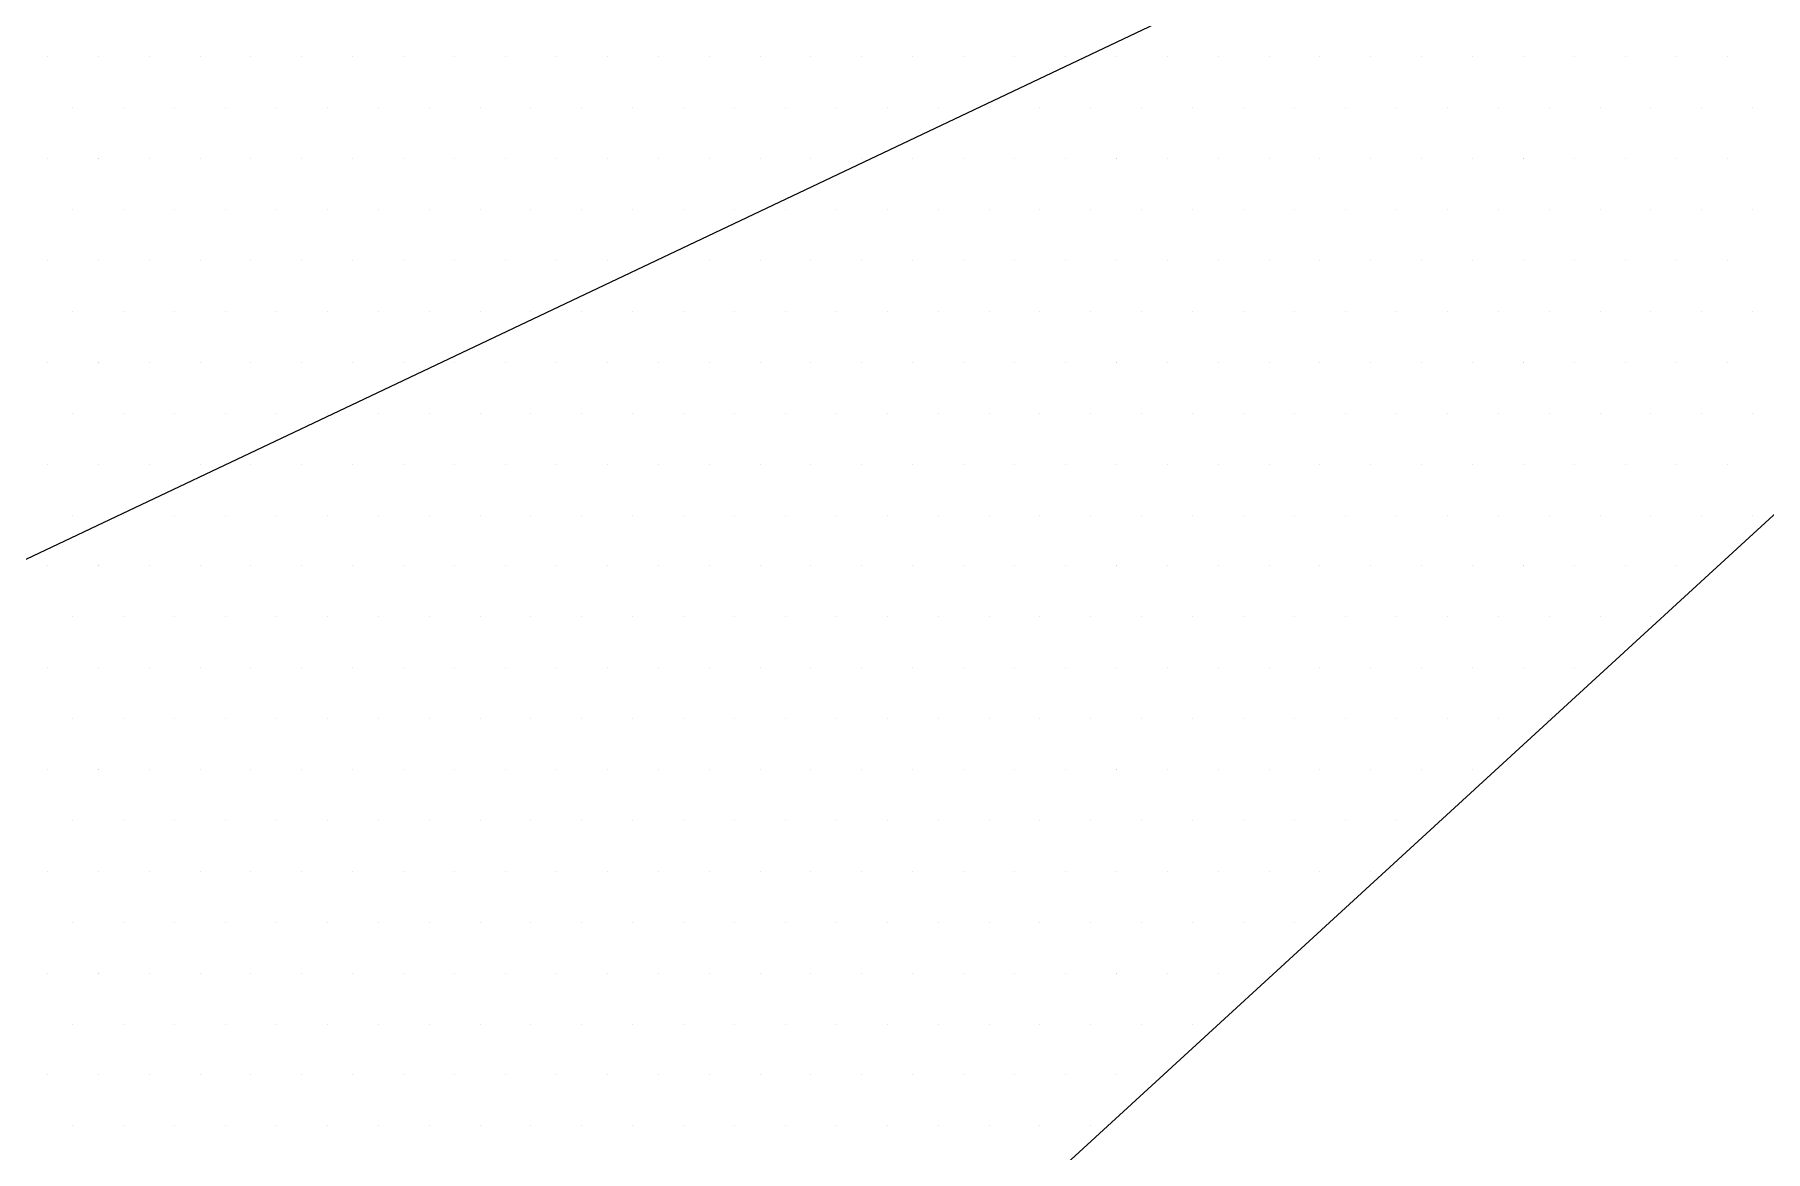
# Model space of a CAD drawing. Extents: x -427 to 62994, y 410 to 109394.
# Drawn here: x -39.5943 to -39.4594, y 609.5698 to 609.6569 of the extents above; entities that cross this region are included whole.
import ezdxf

# ---------------------------------------------------------------- set-up
doc = ezdxf.new("R2010")
doc.units = 0
doc.header["$MEASUREMENT"] = 0
doc.layers.add('LIN010CO', color=2, linetype='Continuous')

# ---------------------------------------------------------------- blocks, each defined once
blk = doc.blocks.new('*X43')
at = {"color": 0}
for p, q in [((259.40385, 627.9261), (259.40385, 627.9261)), ((259.4102, 627.9261), (259.4102, 627.9261)), ((259.41655, 627.9261), (259.41655, 627.9261)), ((259.4229, 627.9261), (259.4229, 627.9261)), ((259.42925, 627.9261), (259.42925, 627.9261)), ((259.4356, 627.9261), (259.4356, 627.9261)), ((259.44195, 627.9261), (259.44195, 627.9261)), ((259.4483, 627.9261), (259.4483, 627.9261)), ((259.45465, 627.9261), (259.45465, 627.9261)), ((259.461, 627.9261), (259.461, 627.9261)), ((259.46735, 627.9261), (259.46735, 627.9261)), ((259.4737, 627.9261), (259.4737, 627.9261)), ((259.48005, 627.9261), (259.48005, 627.9261)), ((259.4864, 627.9261), (259.4864, 627.9261)), ((259.49275, 627.9261), (259.49275, 627.9261)), ((259.4991, 627.9261), (259.4991, 627.9261)), ((259.50545, 627.9261), (259.50545, 627.9261)), ((259.400675, 627.91975), (259.400675, 627.91975)), ((259.407025, 627.91975), (259.407025, 627.91975)), ((259.413375, 627.91975), (259.413375, 627.91975)), ((259.419725, 627.91975), (259.419725, 627.91975)), ((259.426075, 627.91975), (259.426075, 627.91975)), ((259.432425, 627.91975), (259.432425, 627.91975)), ((259.438775, 627.91975), (259.438775, 627.91975)), ((259.445125, 627.91975), (259.445125, 627.91975)), ((259.451475, 627.91975), (259.451475, 627.91975)), ((259.457825, 627.91975), (259.457825, 627.91975)), ((259.464175, 627.91975), (259.464175, 627.91975)), ((259.470525, 627.91975), (259.470525, 627.91975)), ((259.476875, 627.91975), (259.476875, 627.91975)), ((259.483225, 627.91975), (259.483225, 627.91975)), ((259.489575, 627.91975), (259.489575, 627.91975)), ((259.495925, 627.91975), (259.495925, 627.91975)), ((259.502275, 627.91975), (259.502275, 627.91975)), ((259.40385, 627.9134), (259.40385, 627.9134)), ((259.4102, 627.9134), (259.4102, 627.9134)), ((259.41655, 627.9134), (259.41655, 627.9134)), ((259.4229, 627.9134), (259.4229, 627.9134)), ((259.42925, 627.9134), (259.42925, 627.9134)), ((259.4356, 627.9134), (259.4356, 627.9134)), ((259.44195, 627.9134), (259.44195, 627.9134)), ((259.4483, 627.9134), (259.4483, 627.9134)), ((259.45465, 627.9134), (259.45465, 627.9134)), ((259.461, 627.9134), (259.461, 627.9134)), ((259.46735, 627.9134), (259.46735, 627.9134)), ((259.4737, 627.9134), (259.4737, 627.9134)), ((259.48005, 627.9134), (259.48005, 627.9134)), ((259.4864, 627.9134), (259.4864, 627.9134)), ((259.49275, 627.9134), (259.49275, 627.9134)), ((259.4991, 627.9134), (259.4991, 627.9134)), ((259.50545, 627.9134), (259.50545, 627.9134)), ((259.400675, 627.90705), (259.400675, 627.90705)), ((259.407025, 627.90705), (259.407025, 627.90705)), ((259.413375, 627.90705), (259.413375, 627.90705)), ((259.419725, 627.90705), (259.419725, 627.90705)), ((259.426075, 627.90705), (259.426075, 627.90705)), ((259.432425, 627.90705), (259.432425, 627.90705)), ((259.438775, 627.90705), (259.438775, 627.90705)), ((259.445125, 627.90705), (259.445125, 627.90705)), ((259.451475, 627.90705), (259.451475, 627.90705)), ((259.457825, 627.90705), (259.457825, 627.90705)), ((259.464175, 627.90705), (259.464175, 627.90705)), ((259.470525, 627.90705), (259.470525, 627.90705)), ((259.476875, 627.90705), (259.476875, 627.90705)), ((259.483225, 627.90705), (259.483225, 627.90705)), ((259.489575, 627.90705), (259.489575, 627.90705)), ((259.495925, 627.90705), (259.495925, 627.90705)), ((259.502275, 627.90705), (259.502275, 627.90705)), ((259.40385, 627.9007), (259.40385, 627.9007)), ((259.4102, 627.9007), (259.4102, 627.9007)), ((259.41655, 627.9007), (259.41655, 627.9007)), ((259.4229, 627.9007), (259.4229, 627.9007)), ((259.42925, 627.9007), (259.42925, 627.9007)), ((259.4356, 627.9007), (259.4356, 627.9007)), ((259.44195, 627.9007), (259.44195, 627.9007)), ((259.4483, 627.9007), (259.4483, 627.9007)), ((259.45465, 627.9007), (259.45465, 627.9007)), ((259.461, 627.9007), (259.461, 627.9007)), ((259.46735, 627.9007), (259.46735, 627.9007)), ((259.4737, 627.9007), (259.4737, 627.9007)), ((259.48005, 627.9007), (259.48005, 627.9007)), ((259.4864, 627.9007), (259.4864, 627.9007)), ((259.49275, 627.9007), (259.49275, 627.9007)), ((259.4991, 627.9007), (259.4991, 627.9007)), ((259.50545, 627.9007), (259.50545, 627.9007)), ((259.407025, 627.89435), (259.407025, 627.89435)), ((259.413375, 627.89435), (259.413375, 627.89435)), ((259.419725, 627.89435), (259.419725, 627.89435)), ((259.426075, 627.89435), (259.426075, 627.89435)), ((259.432425, 627.89435), (259.432425, 627.89435)), ((259.438775, 627.89435), (259.438775, 627.89435)), ((259.445125, 627.89435), (259.445125, 627.89435)), ((259.451475, 627.89435), (259.451475, 627.89435)), ((259.457825, 627.89435), (259.457825, 627.89435)), ((259.464175, 627.89435), (259.464175, 627.89435)), ((259.470525, 627.89435), (259.470525, 627.89435)), ((259.476875, 627.89435), (259.476875, 627.89435)), ((259.483225, 627.89435), (259.483225, 627.89435)), ((259.489575, 627.89435), (259.489575, 627.89435)), ((259.495925, 627.89435), (259.495925, 627.89435)), ((259.502275, 627.89435), (259.502275, 627.89435)), ((259.4102, 627.888), (259.4102, 627.888)), ((259.41655, 627.888), (259.41655, 627.888)), ((259.4229, 627.888), (259.4229, 627.888)), ((259.42925, 627.888), (259.42925, 627.888)), ((259.4356, 627.888), (259.4356, 627.888)), ((259.44195, 627.888), (259.44195, 627.888)), ((259.4483, 627.888), (259.4483, 627.888)), ((259.45465, 627.888), (259.45465, 627.888)), ((259.461, 627.888), (259.461, 627.888)), ((259.46735, 627.888), (259.46735, 627.888)), ((259.4737, 627.888), (259.4737, 627.888)), ((259.48005, 627.888), (259.48005, 627.888)), ((259.4864, 627.888), (259.4864, 627.888)), ((259.49275, 627.888), (259.49275, 627.888)), ((259.4991, 627.888), (259.4991, 627.888)), ((259.50545, 627.888), (259.50545, 627.888)), ((259.419725, 627.88165), (259.419725, 627.88165)), ((259.426075, 627.88165), (259.426075, 627.88165)), ((259.432425, 627.88165), (259.432425, 627.88165)), ((259.438775, 627.88165), (259.438775, 627.88165)), ((259.445125, 627.88165), (259.445125, 627.88165)), ((259.451475, 627.88165), (259.451475, 627.88165)), ((259.457825, 627.88165), (259.457825, 627.88165)), ((259.464175, 627.88165), (259.464175, 627.88165)), ((259.470525, 627.88165), (259.470525, 627.88165)), ((259.476875, 627.88165), (259.476875, 627.88165)), ((259.483225, 627.88165), (259.483225, 627.88165)), ((259.489575, 627.88165), (259.489575, 627.88165)), ((259.495925, 627.88165), (259.495925, 627.88165)), ((259.502275, 627.88165), (259.502275, 627.88165)), ((259.4229, 627.8753), (259.4229, 627.8753)), ((259.42925, 627.8753), (259.42925, 627.8753)), ((259.4356, 627.8753), (259.4356, 627.8753)), ((259.44195, 627.8753), (259.44195, 627.8753)), ((259.4483, 627.8753), (259.4483, 627.8753)), ((259.45465, 627.8753), (259.45465, 627.8753)), ((259.461, 627.8753), (259.461, 627.8753)), ((259.46735, 627.8753), (259.46735, 627.8753)), ((259.4737, 627.8753), (259.4737, 627.8753)), ((259.48005, 627.8753), (259.48005, 627.8753)), ((259.4864, 627.8753), (259.4864, 627.8753)), ((259.49275, 627.8753), (259.49275, 627.8753)), ((259.4991, 627.8753), (259.4991, 627.8753)), ((259.50545, 627.8753), (259.50545, 627.8753)), ((259.432425, 627.86895), (259.432425, 627.86895)), ((259.438775, 627.86895), (259.438775, 627.86895)), ((259.445125, 627.86895), (259.445125, 627.86895)), ((259.451475, 627.86895), (259.451475, 627.86895)), ((259.457825, 627.86895), (259.457825, 627.86895)), ((259.464175, 627.86895), (259.464175, 627.86895)), ((259.470525, 627.86895), (259.470525, 627.86895)), ((259.476875, 627.86895), (259.476875, 627.86895)), ((259.483225, 627.86895), (259.483225, 627.86895)), ((259.489575, 627.86895), (259.489575, 627.86895)), ((259.495925, 627.86895), (259.495925, 627.86895)), ((259.502275, 627.86895), (259.502275, 627.86895)), ((259.44195, 627.8626), (259.44195, 627.8626)), ((259.4483, 627.8626), (259.4483, 627.8626)), ((259.45465, 627.8626), (259.45465, 627.8626)), ((259.461, 627.8626), (259.461, 627.8626)), ((259.46735, 627.8626), (259.46735, 627.8626)), ((259.4737, 627.8626), (259.4737, 627.8626)), ((259.48005, 627.8626), (259.48005, 627.8626)), ((259.4864, 627.8626), (259.4864, 627.8626)), ((259.49275, 627.8626), (259.49275, 627.8626)), ((259.4991, 627.8626), (259.4991, 627.8626)), ((259.50545, 627.8626), (259.50545, 627.8626))]:
    blk.add_line(p, q, dxfattribs=at)
blk = doc.blocks.new('*X42')
at = {"color": 0}
for p, q in [((259.40067, 627.9261), (259.40067, 627.9261)), ((259.40385, 627.9261), (259.40385, 627.9261)), ((259.40702, 627.9261), (259.40702, 627.9261)), ((259.4102, 627.9261), (259.4102, 627.9261)), ((259.41337, 627.9261), (259.41337, 627.9261)), ((259.41655, 627.9261), (259.41655, 627.9261)), ((259.41973, 627.9261), (259.41973, 627.9261)), ((259.4229, 627.9261), (259.4229, 627.9261)), ((259.42608, 627.9261), (259.42608, 627.9261)), ((259.42925, 627.9261), (259.42925, 627.9261)), ((259.43243, 627.9261), (259.43243, 627.9261)), ((259.4356, 627.9261), (259.4356, 627.9261)), ((259.43878, 627.9261), (259.43878, 627.9261)), ((259.44195, 627.9261), (259.44195, 627.9261)), ((259.44513, 627.9261), (259.44513, 627.9261)), ((259.4483, 627.9261), (259.4483, 627.9261)), ((259.45148, 627.9261), (259.45148, 627.9261)), ((259.45465, 627.9261), (259.45465, 627.9261)), ((259.45783, 627.9261), (259.45783, 627.9261)), ((259.461, 627.9261), (259.461, 627.9261)), ((259.46418, 627.9261), (259.46418, 627.9261)), ((259.46735, 627.9261), (259.46735, 627.9261)), ((259.47053, 627.9261), (259.47053, 627.9261)), ((259.4737, 627.9261), (259.4737, 627.9261)), ((259.47687, 627.9261), (259.47687, 627.9261)), ((259.48005, 627.9261), (259.48005, 627.9261)), ((259.48322, 627.9261), (259.48322, 627.9261)), ((259.4864, 627.9261), (259.4864, 627.9261)), ((259.48957, 627.9261), (259.48957, 627.9261)), ((259.49275, 627.9261), (259.49275, 627.9261)), ((259.49592, 627.9261), (259.49592, 627.9261)), ((259.4991, 627.9261), (259.4991, 627.9261)), ((259.50227, 627.9261), (259.50227, 627.9261)), ((259.50545, 627.9261), (259.50545, 627.9261)), ((259.39909, 627.92292), (259.39909, 627.92292)), ((259.40226, 627.92292), (259.40226, 627.92292)), ((259.40544, 627.92292), (259.40544, 627.92292)), ((259.40861, 627.92292), (259.40861, 627.92292)), ((259.41179, 627.92292), (259.41179, 627.92292)), ((259.41496, 627.92292), (259.41496, 627.92292)), ((259.41814, 627.92292), (259.41814, 627.92292)), ((259.42131, 627.92292), (259.42131, 627.92292)), ((259.42449, 627.92292), (259.42449, 627.92292)), ((259.42766, 627.92292), (259.42766, 627.92292)), ((259.43084, 627.92292), (259.43084, 627.92292)), ((259.43401, 627.92292), (259.43401, 627.92292)), ((259.43719, 627.92292), (259.43719, 627.92292)), ((259.44036, 627.92292), (259.44036, 627.92292)), ((259.44354, 627.92292), (259.44354, 627.92292)), ((259.44671, 627.92292), (259.44671, 627.92292)), ((259.44989, 627.92292), (259.44989, 627.92292)), ((259.45306, 627.92292), (259.45306, 627.92292)), ((259.45624, 627.92292), (259.45624, 627.92292)), ((259.45941, 627.92292), (259.45941, 627.92292)), ((259.46259, 627.92292), (259.46259, 627.92292)), ((259.46576, 627.92292), (259.46576, 627.92292)), ((259.46894, 627.92292), (259.46894, 627.92292)), ((259.47211, 627.92292), (259.47211, 627.92292)), ((259.47529, 627.92292), (259.47529, 627.92292)), ((259.47846, 627.92292), (259.47846, 627.92292)), ((259.48164, 627.92292), (259.48164, 627.92292)), ((259.48481, 627.92292), (259.48481, 627.92292)), ((259.48799, 627.92292), (259.48799, 627.92292)), ((259.49116, 627.92292), (259.49116, 627.92292)), ((259.49434, 627.92292), (259.49434, 627.92292)), ((259.49751, 627.92292), (259.49751, 627.92292)), ((259.50069, 627.92292), (259.50069, 627.92292)), ((259.50386, 627.92292), (259.50386, 627.92292)), ((259.40067, 627.91975), (259.40067, 627.91975)), ((259.40385, 627.91975), (259.40385, 627.91975)), ((259.40702, 627.91975), (259.40702, 627.91975)), ((259.4102, 627.91975), (259.4102, 627.91975)), ((259.41337, 627.91975), (259.41337, 627.91975)), ((259.41655, 627.91975), (259.41655, 627.91975)), ((259.41973, 627.91975), (259.41973, 627.91975)), ((259.4229, 627.91975), (259.4229, 627.91975)), ((259.42608, 627.91975), (259.42608, 627.91975)), ((259.42925, 627.91975), (259.42925, 627.91975)), ((259.43243, 627.91975), (259.43243, 627.91975)), ((259.4356, 627.91975), (259.4356, 627.91975)), ((259.43878, 627.91975), (259.43878, 627.91975)), ((259.44195, 627.91975), (259.44195, 627.91975)), ((259.44513, 627.91975), (259.44513, 627.91975)), ((259.4483, 627.91975), (259.4483, 627.91975)), ((259.45148, 627.91975), (259.45148, 627.91975)), ((259.45465, 627.91975), (259.45465, 627.91975)), ((259.45783, 627.91975), (259.45783, 627.91975)), ((259.461, 627.91975), (259.461, 627.91975)), ((259.46418, 627.91975), (259.46418, 627.91975)), ((259.46735, 627.91975), (259.46735, 627.91975)), ((259.47053, 627.91975), (259.47053, 627.91975)), ((259.4737, 627.91975), (259.4737, 627.91975)), ((259.47687, 627.91975), (259.47687, 627.91975)), ((259.48005, 627.91975), (259.48005, 627.91975)), ((259.48322, 627.91975), (259.48322, 627.91975)), ((259.4864, 627.91975), (259.4864, 627.91975)), ((259.48957, 627.91975), (259.48957, 627.91975)), ((259.49275, 627.91975), (259.49275, 627.91975)), ((259.49592, 627.91975), (259.49592, 627.91975)), ((259.4991, 627.91975), (259.4991, 627.91975)), ((259.50227, 627.91975), (259.50227, 627.91975)), ((259.50545, 627.91975), (259.50545, 627.91975)), ((259.39909, 627.91657), (259.39909, 627.91657)), ((259.40226, 627.91657), (259.40226, 627.91657)), ((259.40544, 627.91657), (259.40544, 627.91657)), ((259.40861, 627.91657), (259.40861, 627.91657)), ((259.41179, 627.91657), (259.41179, 627.91657)), ((259.41496, 627.91657), (259.41496, 627.91657)), ((259.41814, 627.91657), (259.41814, 627.91657)), ((259.42131, 627.91657), (259.42131, 627.91657)), ((259.42449, 627.91657), (259.42449, 627.91657)), ((259.42766, 627.91657), (259.42766, 627.91657)), ((259.43084, 627.91657), (259.43084, 627.91657)), ((259.43401, 627.91657), (259.43401, 627.91657)), ((259.43719, 627.91657), (259.43719, 627.91657)), ((259.44036, 627.91657), (259.44036, 627.91657)), ((259.44354, 627.91657), (259.44354, 627.91657)), ((259.44671, 627.91657), (259.44671, 627.91657)), ((259.44989, 627.91657), (259.44989, 627.91657)), ((259.45306, 627.91657), (259.45306, 627.91657)), ((259.45624, 627.91657), (259.45624, 627.91657)), ((259.45941, 627.91657), (259.45941, 627.91657)), ((259.46259, 627.91657), (259.46259, 627.91657)), ((259.46576, 627.91657), (259.46576, 627.91657)), ((259.46894, 627.91657), (259.46894, 627.91657)), ((259.47211, 627.91657), (259.47211, 627.91657)), ((259.47529, 627.91657), (259.47529, 627.91657)), ((259.47846, 627.91657), (259.47846, 627.91657)), ((259.48164, 627.91657), (259.48164, 627.91657)), ((259.48481, 627.91657), (259.48481, 627.91657)), ((259.48799, 627.91657), (259.48799, 627.91657)), ((259.49116, 627.91657), (259.49116, 627.91657)), ((259.49434, 627.91657), (259.49434, 627.91657)), ((259.49751, 627.91657), (259.49751, 627.91657)), ((259.50069, 627.91657), (259.50069, 627.91657)), ((259.50386, 627.91657), (259.50386, 627.91657)), ((259.40067, 627.9134), (259.40067, 627.9134)), ((259.40385, 627.9134), (259.40385, 627.9134)), ((259.40702, 627.9134), (259.40702, 627.9134)), ((259.4102, 627.9134), (259.4102, 627.9134)), ((259.41337, 627.9134), (259.41337, 627.9134)), ((259.41655, 627.9134), (259.41655, 627.9134)), ((259.41973, 627.9134), (259.41973, 627.9134)), ((259.4229, 627.9134), (259.4229, 627.9134)), ((259.42608, 627.9134), (259.42608, 627.9134)), ((259.42925, 627.9134), (259.42925, 627.9134)), ((259.43243, 627.9134), (259.43243, 627.9134)), ((259.4356, 627.9134), (259.4356, 627.9134)), ((259.43878, 627.9134), (259.43878, 627.9134)), ((259.44195, 627.9134), (259.44195, 627.9134)), ((259.44513, 627.9134), (259.44513, 627.9134)), ((259.4483, 627.9134), (259.4483, 627.9134)), ((259.45148, 627.9134), (259.45148, 627.9134)), ((259.45465, 627.9134), (259.45465, 627.9134)), ((259.45783, 627.9134), (259.45783, 627.9134)), ((259.461, 627.9134), (259.461, 627.9134)), ((259.46418, 627.9134), (259.46418, 627.9134)), ((259.46735, 627.9134), (259.46735, 627.9134)), ((259.47053, 627.9134), (259.47053, 627.9134)), ((259.4737, 627.9134), (259.4737, 627.9134)), ((259.47687, 627.9134), (259.47687, 627.9134)), ((259.48005, 627.9134), (259.48005, 627.9134)), ((259.48322, 627.9134), (259.48322, 627.9134)), ((259.4864, 627.9134), (259.4864, 627.9134)), ((259.48957, 627.9134), (259.48957, 627.9134)), ((259.49275, 627.9134), (259.49275, 627.9134)), ((259.49592, 627.9134), (259.49592, 627.9134)), ((259.4991, 627.9134), (259.4991, 627.9134)), ((259.50227, 627.9134), (259.50227, 627.9134)), ((259.50545, 627.9134), (259.50545, 627.9134)), ((259.39909, 627.91022), (259.39909, 627.91022)), ((259.40226, 627.91022), (259.40226, 627.91022)), ((259.40544, 627.91022), (259.40544, 627.91022)), ((259.40861, 627.91022), (259.40861, 627.91022)), ((259.41179, 627.91022), (259.41179, 627.91022)), ((259.41496, 627.91022), (259.41496, 627.91022)), ((259.41814, 627.91022), (259.41814, 627.91022)), ((259.42131, 627.91022), (259.42131, 627.91022)), ((259.42449, 627.91022), (259.42449, 627.91022)), ((259.42766, 627.91022), (259.42766, 627.91022)), ((259.43084, 627.91022), (259.43084, 627.91022)), ((259.43401, 627.91022), (259.43401, 627.91022)), ((259.43719, 627.91022), (259.43719, 627.91022)), ((259.44036, 627.91022), (259.44036, 627.91022)), ((259.44354, 627.91022), (259.44354, 627.91022)), ((259.44671, 627.91022), (259.44671, 627.91022)), ((259.44989, 627.91022), (259.44989, 627.91022)), ((259.45306, 627.91022), (259.45306, 627.91022)), ((259.45624, 627.91022), (259.45624, 627.91022)), ((259.45941, 627.91022), (259.45941, 627.91022)), ((259.46259, 627.91022), (259.46259, 627.91022)), ((259.46576, 627.91022), (259.46576, 627.91022)), ((259.46894, 627.91022), (259.46894, 627.91022)), ((259.47211, 627.91022), (259.47211, 627.91022)), ((259.47529, 627.91022), (259.47529, 627.91022)), ((259.47846, 627.91022), (259.47846, 627.91022)), ((259.48164, 627.91022), (259.48164, 627.91022)), ((259.48481, 627.91022), (259.48481, 627.91022)), ((259.48799, 627.91022), (259.48799, 627.91022)), ((259.49116, 627.91022), (259.49116, 627.91022)), ((259.49434, 627.91022), (259.49434, 627.91022)), ((259.49751, 627.91022), (259.49751, 627.91022)), ((259.50069, 627.91022), (259.50069, 627.91022)), ((259.50386, 627.91022), (259.50386, 627.91022)), ((259.40067, 627.90705), (259.40067, 627.90705)), ((259.40385, 627.90705), (259.40385, 627.90705)), ((259.40702, 627.90705), (259.40702, 627.90705)), ((259.4102, 627.90705), (259.4102, 627.90705)), ((259.41337, 627.90705), (259.41337, 627.90705)), ((259.41655, 627.90705), (259.41655, 627.90705)), ((259.41973, 627.90705), (259.41973, 627.90705)), ((259.4229, 627.90705), (259.4229, 627.90705)), ((259.42608, 627.90705), (259.42608, 627.90705)), ((259.42925, 627.90705), (259.42925, 627.90705)), ((259.43243, 627.90705), (259.43243, 627.90705)), ((259.4356, 627.90705), (259.4356, 627.90705)), ((259.43878, 627.90705), (259.43878, 627.90705)), ((259.44195, 627.90705), (259.44195, 627.90705)), ((259.44513, 627.90705), (259.44513, 627.90705)), ((259.4483, 627.90705), (259.4483, 627.90705)), ((259.45148, 627.90705), (259.45148, 627.90705)), ((259.45465, 627.90705), (259.45465, 627.90705)), ((259.45783, 627.90705), (259.45783, 627.90705)), ((259.461, 627.90705), (259.461, 627.90705)), ((259.46418, 627.90705), (259.46418, 627.90705)), ((259.46735, 627.90705), (259.46735, 627.90705)), ((259.47053, 627.90705), (259.47053, 627.90705)), ((259.4737, 627.90705), (259.4737, 627.90705)), ((259.47687, 627.90705), (259.47687, 627.90705)), ((259.48005, 627.90705), (259.48005, 627.90705)), ((259.48322, 627.90705), (259.48322, 627.90705)), ((259.4864, 627.90705), (259.4864, 627.90705)), ((259.48957, 627.90705), (259.48957, 627.90705)), ((259.49275, 627.90705), (259.49275, 627.90705)), ((259.49592, 627.90705), (259.49592, 627.90705)), ((259.4991, 627.90705), (259.4991, 627.90705)), ((259.50227, 627.90705), (259.50227, 627.90705)), ((259.50545, 627.90705), (259.50545, 627.90705)), ((259.39909, 627.90387), (259.39909, 627.90387)), ((259.40226, 627.90387), (259.40226, 627.90387)), ((259.40544, 627.90387), (259.40544, 627.90387)), ((259.40861, 627.90387), (259.40861, 627.90387)), ((259.41179, 627.90387), (259.41179, 627.90387)), ((259.41496, 627.90387), (259.41496, 627.90387)), ((259.41814, 627.90387), (259.41814, 627.90387)), ((259.42131, 627.90387), (259.42131, 627.90387)), ((259.42449, 627.90387), (259.42449, 627.90387)), ((259.42766, 627.90387), (259.42766, 627.90387)), ((259.43084, 627.90387), (259.43084, 627.90387)), ((259.43401, 627.90387), (259.43401, 627.90387)), ((259.43719, 627.90387), (259.43719, 627.90387)), ((259.44036, 627.90387), (259.44036, 627.90387)), ((259.44354, 627.90387), (259.44354, 627.90387)), ((259.44671, 627.90387), (259.44671, 627.90387)), ((259.44989, 627.90387), (259.44989, 627.90387)), ((259.45306, 627.90387), (259.45306, 627.90387)), ((259.45624, 627.90387), (259.45624, 627.90387)), ((259.45941, 627.90387), (259.45941, 627.90387)), ((259.46259, 627.90387), (259.46259, 627.90387)), ((259.46576, 627.90387), (259.46576, 627.90387)), ((259.46894, 627.90387), (259.46894, 627.90387)), ((259.47211, 627.90387), (259.47211, 627.90387)), ((259.47529, 627.90387), (259.47529, 627.90387)), ((259.47846, 627.90387), (259.47846, 627.90387)), ((259.48164, 627.90387), (259.48164, 627.90387)), ((259.48481, 627.90387), (259.48481, 627.90387)), ((259.48799, 627.90387), (259.48799, 627.90387)), ((259.49116, 627.90387), (259.49116, 627.90387)), ((259.49434, 627.90387), (259.49434, 627.90387)), ((259.49751, 627.90387), (259.49751, 627.90387)), ((259.50069, 627.90387), (259.50069, 627.90387)), ((259.50386, 627.90387), (259.50386, 627.90387)), ((259.40067, 627.9007), (259.40067, 627.9007)), ((259.40385, 627.9007), (259.40385, 627.9007)), ((259.40702, 627.9007), (259.40702, 627.9007)), ((259.4102, 627.9007), (259.4102, 627.9007)), ((259.41337, 627.9007), (259.41337, 627.9007)), ((259.41655, 627.9007), (259.41655, 627.9007)), ((259.41973, 627.9007), (259.41973, 627.9007)), ((259.4229, 627.9007), (259.4229, 627.9007)), ((259.42608, 627.9007), (259.42608, 627.9007)), ((259.42925, 627.9007), (259.42925, 627.9007)), ((259.43243, 627.9007), (259.43243, 627.9007)), ((259.4356, 627.9007), (259.4356, 627.9007)), ((259.43878, 627.9007), (259.43878, 627.9007)), ((259.44195, 627.9007), (259.44195, 627.9007)), ((259.44513, 627.9007), (259.44513, 627.9007)), ((259.4483, 627.9007), (259.4483, 627.9007)), ((259.45148, 627.9007), (259.45148, 627.9007)), ((259.45465, 627.9007), (259.45465, 627.9007)), ((259.45783, 627.9007), (259.45783, 627.9007)), ((259.461, 627.9007), (259.461, 627.9007)), ((259.46418, 627.9007), (259.46418, 627.9007)), ((259.46735, 627.9007), (259.46735, 627.9007)), ((259.47053, 627.9007), (259.47053, 627.9007)), ((259.4737, 627.9007), (259.4737, 627.9007)), ((259.47687, 627.9007), (259.47687, 627.9007)), ((259.48005, 627.9007), (259.48005, 627.9007)), ((259.48322, 627.9007), (259.48322, 627.9007)), ((259.4864, 627.9007), (259.4864, 627.9007)), ((259.48957, 627.9007), (259.48957, 627.9007)), ((259.49275, 627.9007), (259.49275, 627.9007)), ((259.49592, 627.9007), (259.49592, 627.9007)), ((259.4991, 627.9007), (259.4991, 627.9007)), ((259.50227, 627.9007), (259.50227, 627.9007)), ((259.50545, 627.9007), (259.50545, 627.9007)), ((259.39909, 627.89752), (259.39909, 627.89752)), ((259.40226, 627.89752), (259.40226, 627.89752)), ((259.40544, 627.89752), (259.40544, 627.89752)), ((259.40861, 627.89752), (259.40861, 627.89752)), ((259.41179, 627.89752), (259.41179, 627.89752)), ((259.41496, 627.89752), (259.41496, 627.89752)), ((259.41814, 627.89752), (259.41814, 627.89752)), ((259.42131, 627.89752), (259.42131, 627.89752)), ((259.42449, 627.89752), (259.42449, 627.89752)), ((259.42766, 627.89752), (259.42766, 627.89752)), ((259.43084, 627.89752), (259.43084, 627.89752)), ((259.43401, 627.89752), (259.43401, 627.89752)), ((259.43719, 627.89752), (259.43719, 627.89752)), ((259.44036, 627.89752), (259.44036, 627.89752)), ((259.44354, 627.89752), (259.44354, 627.89752)), ((259.44671, 627.89752), (259.44671, 627.89752)), ((259.44989, 627.89752), (259.44989, 627.89752)), ((259.45306, 627.89752), (259.45306, 627.89752)), ((259.45624, 627.89752), (259.45624, 627.89752)), ((259.45941, 627.89752), (259.45941, 627.89752)), ((259.46259, 627.89752), (259.46259, 627.89752)), ((259.46576, 627.89752), (259.46576, 627.89752)), ((259.46894, 627.89752), (259.46894, 627.89752)), ((259.47211, 627.89752), (259.47211, 627.89752)), ((259.47529, 627.89752), (259.47529, 627.89752)), ((259.47846, 627.89752), (259.47846, 627.89752)), ((259.48164, 627.89752), (259.48164, 627.89752)), ((259.48481, 627.89752), (259.48481, 627.89752)), ((259.48799, 627.89752), (259.48799, 627.89752)), ((259.49116, 627.89752), (259.49116, 627.89752)), ((259.49434, 627.89752), (259.49434, 627.89752)), ((259.49751, 627.89752), (259.49751, 627.89752)), ((259.50069, 627.89752), (259.50069, 627.89752)), ((259.50386, 627.89752), (259.50386, 627.89752)), ((259.40385, 627.89435), (259.40385, 627.89435)), ((259.40702, 627.89435), (259.40702, 627.89435)), ((259.4102, 627.89435), (259.4102, 627.89435)), ((259.41337, 627.89435), (259.41337, 627.89435)), ((259.41655, 627.89435), (259.41655, 627.89435)), ((259.41973, 627.89435), (259.41973, 627.89435)), ((259.4229, 627.89435), (259.4229, 627.89435)), ((259.42608, 627.89435), (259.42608, 627.89435)), ((259.42925, 627.89435), (259.42925, 627.89435)), ((259.43243, 627.89435), (259.43243, 627.89435)), ((259.4356, 627.89435), (259.4356, 627.89435)), ((259.43878, 627.89435), (259.43878, 627.89435)), ((259.44195, 627.89435), (259.44195, 627.89435)), ((259.44513, 627.89435), (259.44513, 627.89435)), ((259.4483, 627.89435), (259.4483, 627.89435)), ((259.45148, 627.89435), (259.45148, 627.89435)), ((259.45465, 627.89435), (259.45465, 627.89435)), ((259.45783, 627.89435), (259.45783, 627.89435)), ((259.461, 627.89435), (259.461, 627.89435)), ((259.46418, 627.89435), (259.46418, 627.89435)), ((259.46735, 627.89435), (259.46735, 627.89435)), ((259.47053, 627.89435), (259.47053, 627.89435)), ((259.4737, 627.89435), (259.4737, 627.89435)), ((259.47687, 627.89435), (259.47687, 627.89435)), ((259.48005, 627.89435), (259.48005, 627.89435)), ((259.48322, 627.89435), (259.48322, 627.89435)), ((259.4864, 627.89435), (259.4864, 627.89435)), ((259.48957, 627.89435), (259.48957, 627.89435)), ((259.49275, 627.89435), (259.49275, 627.89435)), ((259.49592, 627.89435), (259.49592, 627.89435)), ((259.4991, 627.89435), (259.4991, 627.89435)), ((259.50227, 627.89435), (259.50227, 627.89435)), ((259.50545, 627.89435), (259.50545, 627.89435)), ((259.40544, 627.89117), (259.40544, 627.89117)), ((259.40861, 627.89117), (259.40861, 627.89117)), ((259.41179, 627.89117), (259.41179, 627.89117)), ((259.41496, 627.89117), (259.41496, 627.89117)), ((259.41814, 627.89117), (259.41814, 627.89117)), ((259.42131, 627.89117), (259.42131, 627.89117)), ((259.42449, 627.89117), (259.42449, 627.89117)), ((259.42766, 627.89117), (259.42766, 627.89117)), ((259.43084, 627.89117), (259.43084, 627.89117)), ((259.43401, 627.89117), (259.43401, 627.89117)), ((259.43719, 627.89117), (259.43719, 627.89117)), ((259.44036, 627.89117), (259.44036, 627.89117)), ((259.44354, 627.89117), (259.44354, 627.89117)), ((259.44671, 627.89117), (259.44671, 627.89117)), ((259.44989, 627.89117), (259.44989, 627.89117)), ((259.45306, 627.89117), (259.45306, 627.89117)), ((259.45624, 627.89117), (259.45624, 627.89117)), ((259.45941, 627.89117), (259.45941, 627.89117)), ((259.46259, 627.89117), (259.46259, 627.89117)), ((259.46576, 627.89117), (259.46576, 627.89117)), ((259.46894, 627.89117), (259.46894, 627.89117)), ((259.47211, 627.89117), (259.47211, 627.89117)), ((259.47529, 627.89117), (259.47529, 627.89117)), ((259.47846, 627.89117), (259.47846, 627.89117)), ((259.48164, 627.89117), (259.48164, 627.89117)), ((259.48481, 627.89117), (259.48481, 627.89117)), ((259.48799, 627.89117), (259.48799, 627.89117)), ((259.49116, 627.89117), (259.49116, 627.89117)), ((259.49434, 627.89117), (259.49434, 627.89117)), ((259.49751, 627.89117), (259.49751, 627.89117)), ((259.50069, 627.89117), (259.50069, 627.89117)), ((259.50386, 627.89117), (259.50386, 627.89117)), ((259.4102, 627.888), (259.4102, 627.888)), ((259.41337, 627.888), (259.41337, 627.888)), ((259.41655, 627.888), (259.41655, 627.888)), ((259.41973, 627.888), (259.41973, 627.888)), ((259.4229, 627.888), (259.4229, 627.888)), ((259.42608, 627.888), (259.42608, 627.888)), ((259.42925, 627.888), (259.42925, 627.888)), ((259.43243, 627.888), (259.43243, 627.888)), ((259.4356, 627.888), (259.4356, 627.888)), ((259.43878, 627.888), (259.43878, 627.888)), ((259.44195, 627.888), (259.44195, 627.888)), ((259.44513, 627.888), (259.44513, 627.888)), ((259.4483, 627.888), (259.4483, 627.888)), ((259.45148, 627.888), (259.45148, 627.888)), ((259.45465, 627.888), (259.45465, 627.888)), ((259.45783, 627.888), (259.45783, 627.888)), ((259.461, 627.888), (259.461, 627.888)), ((259.46418, 627.888), (259.46418, 627.888)), ((259.46735, 627.888), (259.46735, 627.888)), ((259.47053, 627.888), (259.47053, 627.888)), ((259.4737, 627.888), (259.4737, 627.888)), ((259.47687, 627.888), (259.47687, 627.888)), ((259.48005, 627.888), (259.48005, 627.888)), ((259.48322, 627.888), (259.48322, 627.888)), ((259.4864, 627.888), (259.4864, 627.888)), ((259.48957, 627.888), (259.48957, 627.888)), ((259.49275, 627.888), (259.49275, 627.888)), ((259.49592, 627.888), (259.49592, 627.888)), ((259.4991, 627.888), (259.4991, 627.888)), ((259.50227, 627.888), (259.50227, 627.888)), ((259.50545, 627.888), (259.50545, 627.888)), ((259.41179, 627.88482), (259.41179, 627.88482)), ((259.41496, 627.88482), (259.41496, 627.88482)), ((259.41814, 627.88482), (259.41814, 627.88482)), ((259.42131, 627.88482), (259.42131, 627.88482)), ((259.42449, 627.88482), (259.42449, 627.88482)), ((259.42766, 627.88482), (259.42766, 627.88482)), ((259.43084, 627.88482), (259.43084, 627.88482)), ((259.43401, 627.88482), (259.43401, 627.88482)), ((259.43719, 627.88482), (259.43719, 627.88482)), ((259.44036, 627.88482), (259.44036, 627.88482)), ((259.44354, 627.88482), (259.44354, 627.88482)), ((259.44671, 627.88482), (259.44671, 627.88482)), ((259.44989, 627.88482), (259.44989, 627.88482)), ((259.45306, 627.88482), (259.45306, 627.88482)), ((259.45624, 627.88482), (259.45624, 627.88482)), ((259.45941, 627.88482), (259.45941, 627.88482)), ((259.46259, 627.88482), (259.46259, 627.88482)), ((259.46576, 627.88482), (259.46576, 627.88482)), ((259.46894, 627.88482), (259.46894, 627.88482)), ((259.47211, 627.88482), (259.47211, 627.88482)), ((259.47529, 627.88482), (259.47529, 627.88482)), ((259.47846, 627.88482), (259.47846, 627.88482)), ((259.48164, 627.88482), (259.48164, 627.88482)), ((259.48481, 627.88482), (259.48481, 627.88482)), ((259.48799, 627.88482), (259.48799, 627.88482)), ((259.49116, 627.88482), (259.49116, 627.88482)), ((259.49434, 627.88482), (259.49434, 627.88482)), ((259.49751, 627.88482), (259.49751, 627.88482)), ((259.50069, 627.88482), (259.50069, 627.88482)), ((259.50386, 627.88482), (259.50386, 627.88482)), ((259.41655, 627.88165), (259.41655, 627.88165)), ((259.41973, 627.88165), (259.41973, 627.88165)), ((259.4229, 627.88165), (259.4229, 627.88165)), ((259.42608, 627.88165), (259.42608, 627.88165)), ((259.42925, 627.88165), (259.42925, 627.88165)), ((259.43243, 627.88165), (259.43243, 627.88165)), ((259.4356, 627.88165), (259.4356, 627.88165)), ((259.43878, 627.88165), (259.43878, 627.88165)), ((259.44195, 627.88165), (259.44195, 627.88165)), ((259.44513, 627.88165), (259.44513, 627.88165)), ((259.4483, 627.88165), (259.4483, 627.88165)), ((259.45148, 627.88165), (259.45148, 627.88165)), ((259.45465, 627.88165), (259.45465, 627.88165)), ((259.45783, 627.88165), (259.45783, 627.88165)), ((259.461, 627.88165), (259.461, 627.88165)), ((259.46418, 627.88165), (259.46418, 627.88165)), ((259.46735, 627.88165), (259.46735, 627.88165)), ((259.47053, 627.88165), (259.47053, 627.88165)), ((259.4737, 627.88165), (259.4737, 627.88165)), ((259.47687, 627.88165), (259.47687, 627.88165)), ((259.48005, 627.88165), (259.48005, 627.88165)), ((259.48322, 627.88165), (259.48322, 627.88165)), ((259.4864, 627.88165), (259.4864, 627.88165)), ((259.48957, 627.88165), (259.48957, 627.88165)), ((259.49275, 627.88165), (259.49275, 627.88165)), ((259.49592, 627.88165), (259.49592, 627.88165)), ((259.4991, 627.88165), (259.4991, 627.88165)), ((259.50227, 627.88165), (259.50227, 627.88165)), ((259.50545, 627.88165), (259.50545, 627.88165)), ((259.42131, 627.87847), (259.42131, 627.87847)), ((259.42449, 627.87847), (259.42449, 627.87847)), ((259.42766, 627.87847), (259.42766, 627.87847)), ((259.43084, 627.87847), (259.43084, 627.87847)), ((259.43401, 627.87847), (259.43401, 627.87847)), ((259.43719, 627.87847), (259.43719, 627.87847)), ((259.44036, 627.87847), (259.44036, 627.87847)), ((259.44354, 627.87847), (259.44354, 627.87847)), ((259.44671, 627.87847), (259.44671, 627.87847)), ((259.44989, 627.87847), (259.44989, 627.87847)), ((259.45306, 627.87847), (259.45306, 627.87847)), ((259.45624, 627.87847), (259.45624, 627.87847)), ((259.45941, 627.87847), (259.45941, 627.87847)), ((259.46259, 627.87847), (259.46259, 627.87847)), ((259.46576, 627.87847), (259.46576, 627.87847)), ((259.46894, 627.87847), (259.46894, 627.87847)), ((259.47211, 627.87847), (259.47211, 627.87847)), ((259.47529, 627.87847), (259.47529, 627.87847)), ((259.47846, 627.87847), (259.47846, 627.87847)), ((259.48164, 627.87847), (259.48164, 627.87847)), ((259.48481, 627.87847), (259.48481, 627.87847)), ((259.48799, 627.87847), (259.48799, 627.87847)), ((259.49116, 627.87847), (259.49116, 627.87847)), ((259.49434, 627.87847), (259.49434, 627.87847)), ((259.49751, 627.87847), (259.49751, 627.87847)), ((259.50069, 627.87847), (259.50069, 627.87847)), ((259.50386, 627.87847), (259.50386, 627.87847)), ((259.4229, 627.8753), (259.4229, 627.8753)), ((259.42608, 627.8753), (259.42608, 627.8753)), ((259.42925, 627.8753), (259.42925, 627.8753)), ((259.43243, 627.8753), (259.43243, 627.8753)), ((259.4356, 627.8753), (259.4356, 627.8753)), ((259.43878, 627.8753), (259.43878, 627.8753)), ((259.44195, 627.8753), (259.44195, 627.8753)), ((259.44513, 627.8753), (259.44513, 627.8753)), ((259.4483, 627.8753), (259.4483, 627.8753)), ((259.45148, 627.8753), (259.45148, 627.8753)), ((259.45465, 627.8753), (259.45465, 627.8753)), ((259.45783, 627.8753), (259.45783, 627.8753)), ((259.461, 627.8753), (259.461, 627.8753)), ((259.46418, 627.8753), (259.46418, 627.8753)), ((259.46735, 627.8753), (259.46735, 627.8753)), ((259.47053, 627.8753), (259.47053, 627.8753)), ((259.4737, 627.8753), (259.4737, 627.8753)), ((259.47687, 627.8753), (259.47687, 627.8753)), ((259.48005, 627.8753), (259.48005, 627.8753)), ((259.48322, 627.8753), (259.48322, 627.8753)), ((259.4864, 627.8753), (259.4864, 627.8753)), ((259.48957, 627.8753), (259.48957, 627.8753)), ((259.49275, 627.8753), (259.49275, 627.8753)), ((259.49592, 627.8753), (259.49592, 627.8753)), ((259.4991, 627.8753), (259.4991, 627.8753)), ((259.50227, 627.8753), (259.50227, 627.8753)), ((259.50545, 627.8753), (259.50545, 627.8753)), ((259.42766, 627.87212), (259.42766, 627.87212)), ((259.43084, 627.87212), (259.43084, 627.87212)), ((259.43401, 627.87212), (259.43401, 627.87212)), ((259.43719, 627.87212), (259.43719, 627.87212)), ((259.44036, 627.87212), (259.44036, 627.87212)), ((259.44354, 627.87212), (259.44354, 627.87212)), ((259.44671, 627.87212), (259.44671, 627.87212)), ((259.44989, 627.87212), (259.44989, 627.87212)), ((259.45306, 627.87212), (259.45306, 627.87212)), ((259.45624, 627.87212), (259.45624, 627.87212)), ((259.45941, 627.87212), (259.45941, 627.87212)), ((259.46259, 627.87212), (259.46259, 627.87212)), ((259.46576, 627.87212), (259.46576, 627.87212)), ((259.46894, 627.87212), (259.46894, 627.87212)), ((259.47211, 627.87212), (259.47211, 627.87212)), ((259.47529, 627.87212), (259.47529, 627.87212)), ((259.47846, 627.87212), (259.47846, 627.87212)), ((259.48164, 627.87212), (259.48164, 627.87212)), ((259.48481, 627.87212), (259.48481, 627.87212)), ((259.48799, 627.87212), (259.48799, 627.87212)), ((259.49116, 627.87212), (259.49116, 627.87212)), ((259.49434, 627.87212), (259.49434, 627.87212)), ((259.49751, 627.87212), (259.49751, 627.87212)), ((259.50069, 627.87212), (259.50069, 627.87212)), ((259.50386, 627.87212), (259.50386, 627.87212)), ((259.42925, 627.86895), (259.42925, 627.86895)), ((259.43243, 627.86895), (259.43243, 627.86895)), ((259.4356, 627.86895), (259.4356, 627.86895)), ((259.43878, 627.86895), (259.43878, 627.86895)), ((259.44195, 627.86895), (259.44195, 627.86895)), ((259.44513, 627.86895), (259.44513, 627.86895)), ((259.4483, 627.86895), (259.4483, 627.86895)), ((259.45148, 627.86895), (259.45148, 627.86895)), ((259.45465, 627.86895), (259.45465, 627.86895)), ((259.45783, 627.86895), (259.45783, 627.86895)), ((259.461, 627.86895), (259.461, 627.86895)), ((259.46418, 627.86895), (259.46418, 627.86895)), ((259.46735, 627.86895), (259.46735, 627.86895)), ((259.47053, 627.86895), (259.47053, 627.86895)), ((259.4737, 627.86895), (259.4737, 627.86895)), ((259.47687, 627.86895), (259.47687, 627.86895)), ((259.48005, 627.86895), (259.48005, 627.86895)), ((259.48322, 627.86895), (259.48322, 627.86895)), ((259.4864, 627.86895), (259.4864, 627.86895)), ((259.48957, 627.86895), (259.48957, 627.86895)), ((259.49275, 627.86895), (259.49275, 627.86895)), ((259.49592, 627.86895), (259.49592, 627.86895)), ((259.4991, 627.86895), (259.4991, 627.86895)), ((259.50227, 627.86895), (259.50227, 627.86895)), ((259.50545, 627.86895), (259.50545, 627.86895)), ((259.43401, 627.86577), (259.43401, 627.86577)), ((259.43719, 627.86577), (259.43719, 627.86577)), ((259.44036, 627.86577), (259.44036, 627.86577)), ((259.44354, 627.86577), (259.44354, 627.86577)), ((259.44671, 627.86577), (259.44671, 627.86577)), ((259.44989, 627.86577), (259.44989, 627.86577)), ((259.45306, 627.86577), (259.45306, 627.86577)), ((259.45624, 627.86577), (259.45624, 627.86577)), ((259.45941, 627.86577), (259.45941, 627.86577)), ((259.46259, 627.86577), (259.46259, 627.86577)), ((259.46576, 627.86577), (259.46576, 627.86577)), ((259.46894, 627.86577), (259.46894, 627.86577)), ((259.47211, 627.86577), (259.47211, 627.86577)), ((259.47529, 627.86577), (259.47529, 627.86577)), ((259.47846, 627.86577), (259.47846, 627.86577)), ((259.48164, 627.86577), (259.48164, 627.86577)), ((259.48481, 627.86577), (259.48481, 627.86577)), ((259.48799, 627.86577), (259.48799, 627.86577)), ((259.49116, 627.86577), (259.49116, 627.86577)), ((259.49434, 627.86577), (259.49434, 627.86577)), ((259.49751, 627.86577), (259.49751, 627.86577)), ((259.50069, 627.86577), (259.50069, 627.86577)), ((259.50386, 627.86577), (259.50386, 627.86577)), ((259.43878, 627.8626), (259.43878, 627.8626)), ((259.44195, 627.8626), (259.44195, 627.8626)), ((259.44513, 627.8626), (259.44513, 627.8626)), ((259.4483, 627.8626), (259.4483, 627.8626)), ((259.45148, 627.8626), (259.45148, 627.8626)), ((259.45465, 627.8626), (259.45465, 627.8626)), ((259.45783, 627.8626), (259.45783, 627.8626)), ((259.461, 627.8626), (259.461, 627.8626)), ((259.46418, 627.8626), (259.46418, 627.8626)), ((259.46735, 627.8626), (259.46735, 627.8626)), ((259.47053, 627.8626), (259.47053, 627.8626)), ((259.4737, 627.8626), (259.4737, 627.8626)), ((259.47687, 627.8626), (259.47687, 627.8626)), ((259.48005, 627.8626), (259.48005, 627.8626)), ((259.48322, 627.8626), (259.48322, 627.8626)), ((259.4864, 627.8626), (259.4864, 627.8626)), ((259.48957, 627.8626), (259.48957, 627.8626)), ((259.49275, 627.8626), (259.49275, 627.8626)), ((259.49592, 627.8626), (259.49592, 627.8626)), ((259.4991, 627.8626), (259.4991, 627.8626)), ((259.50227, 627.8626), (259.50227, 627.8626)), ((259.50545, 627.8626), (259.50545, 627.8626)), ((259.44036, 627.85942), (259.44036, 627.85942)), ((259.44354, 627.85942), (259.44354, 627.85942)), ((259.44671, 627.85942), (259.44671, 627.85942)), ((259.44989, 627.85942), (259.44989, 627.85942)), ((259.45306, 627.85942), (259.45306, 627.85942)), ((259.45624, 627.85942), (259.45624, 627.85942)), ((259.45941, 627.85942), (259.45941, 627.85942)), ((259.46259, 627.85942), (259.46259, 627.85942)), ((259.46576, 627.85942), (259.46576, 627.85942)), ((259.46894, 627.85942), (259.46894, 627.85942)), ((259.47211, 627.85942), (259.47211, 627.85942)), ((259.47529, 627.85942), (259.47529, 627.85942)), ((259.47846, 627.85942), (259.47846, 627.85942)), ((259.48164, 627.85942), (259.48164, 627.85942)), ((259.48481, 627.85942), (259.48481, 627.85942)), ((259.48799, 627.85942), (259.48799, 627.85942)), ((259.49116, 627.85942), (259.49116, 627.85942)), ((259.49434, 627.85942), (259.49434, 627.85942)), ((259.49751, 627.85942), (259.49751, 627.85942)), ((259.50069, 627.85942), (259.50069, 627.85942)), ((259.50386, 627.85942), (259.50386, 627.85942))]:
    blk.add_line(p, q, dxfattribs=at)
blk = doc.blocks.new('FIP')
at = {"layer": 'LIN010CO'}
for points in [[(0.479517, 0.527644), (0.500734, 0.526582), (0.521821, 0.526512), (0.54281, 0.527451), (0.563745, 0.529408), (0.584672, 0.532391), (0.605634, 0.536411), (0.626676, 0.541475), (0.647844, 0.547592), (0.669181, 0.554772), (0.690801, 0.563026), (0.713091, 0.572378), (0.736506, 0.582856), (0.761502, 0.594485), (0.788534, 0.607293), (0.818059, 0.621306), (0.850531, 0.636552), (0.886406, 0.653057)], [(0.886406, 0.653057), (0.674252, 0.623064), (0.749009, 0.588673), (0.736635, 0.515667), (0.886406, 0.653057)]]:
    blk.add_lwpolyline(points, dxfattribs=at)
at = {"layer": 'LIN010CO', "xscale": -0.5, "yscale": 0.5, "zscale": 0.5}
for name in ['*X43', '*X42']:
    blk.add_blockref(name, (130.531568, -313.345), dxfattribs=at)

msp = doc.modelspace()

# ---------------------------------------------------------------- block references
at = {"xscale": 2.5, "yscale": 2.5, "zscale": 2.5}
msp.add_blockref('FIP', (-41.54041, 608.11), dxfattribs=at)

doc.saveas('drawing.dxf')
